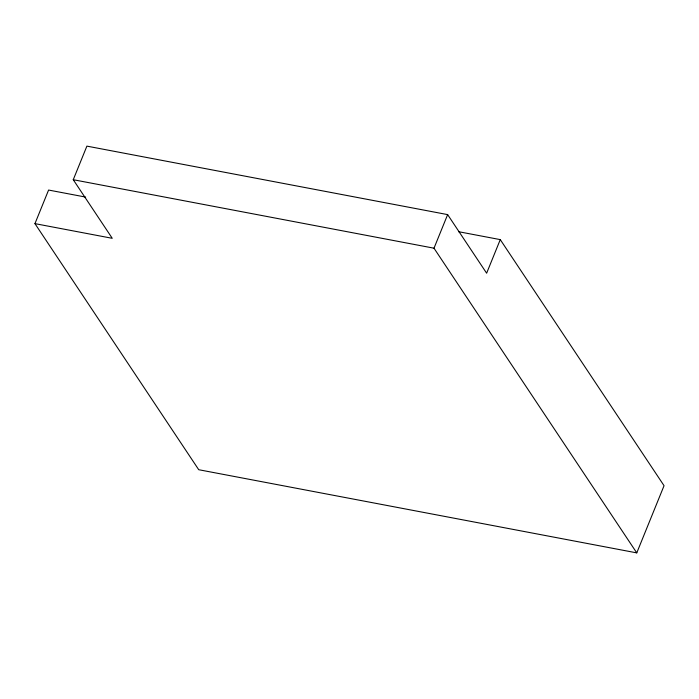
<?xml version="1.0" encoding="UTF-8"?>
<svg xmlns="http://www.w3.org/2000/svg" width="699" height="699" viewBox="0 0 699 699"><rect width="100%" height="100%" fill="white"/><g stroke="black" fill="none" stroke-linecap="round" stroke-linejoin="round"><path stroke-width="1.05" d="M458.518 231.692L500.266 239.617L664.05 485.7L636.772 552.874L198.734 469.719L34.95 223.636L48.589 190.049L85.654 197.083M34.95 223.636L112.251 238.307L73.255 179.713L86.894 146.126L447.64 214.61L486.635 273.204L500.266 239.617M636.772 552.874L434 248.197L447.64 214.61M73.255 179.713L434 248.197"/></g></svg>
